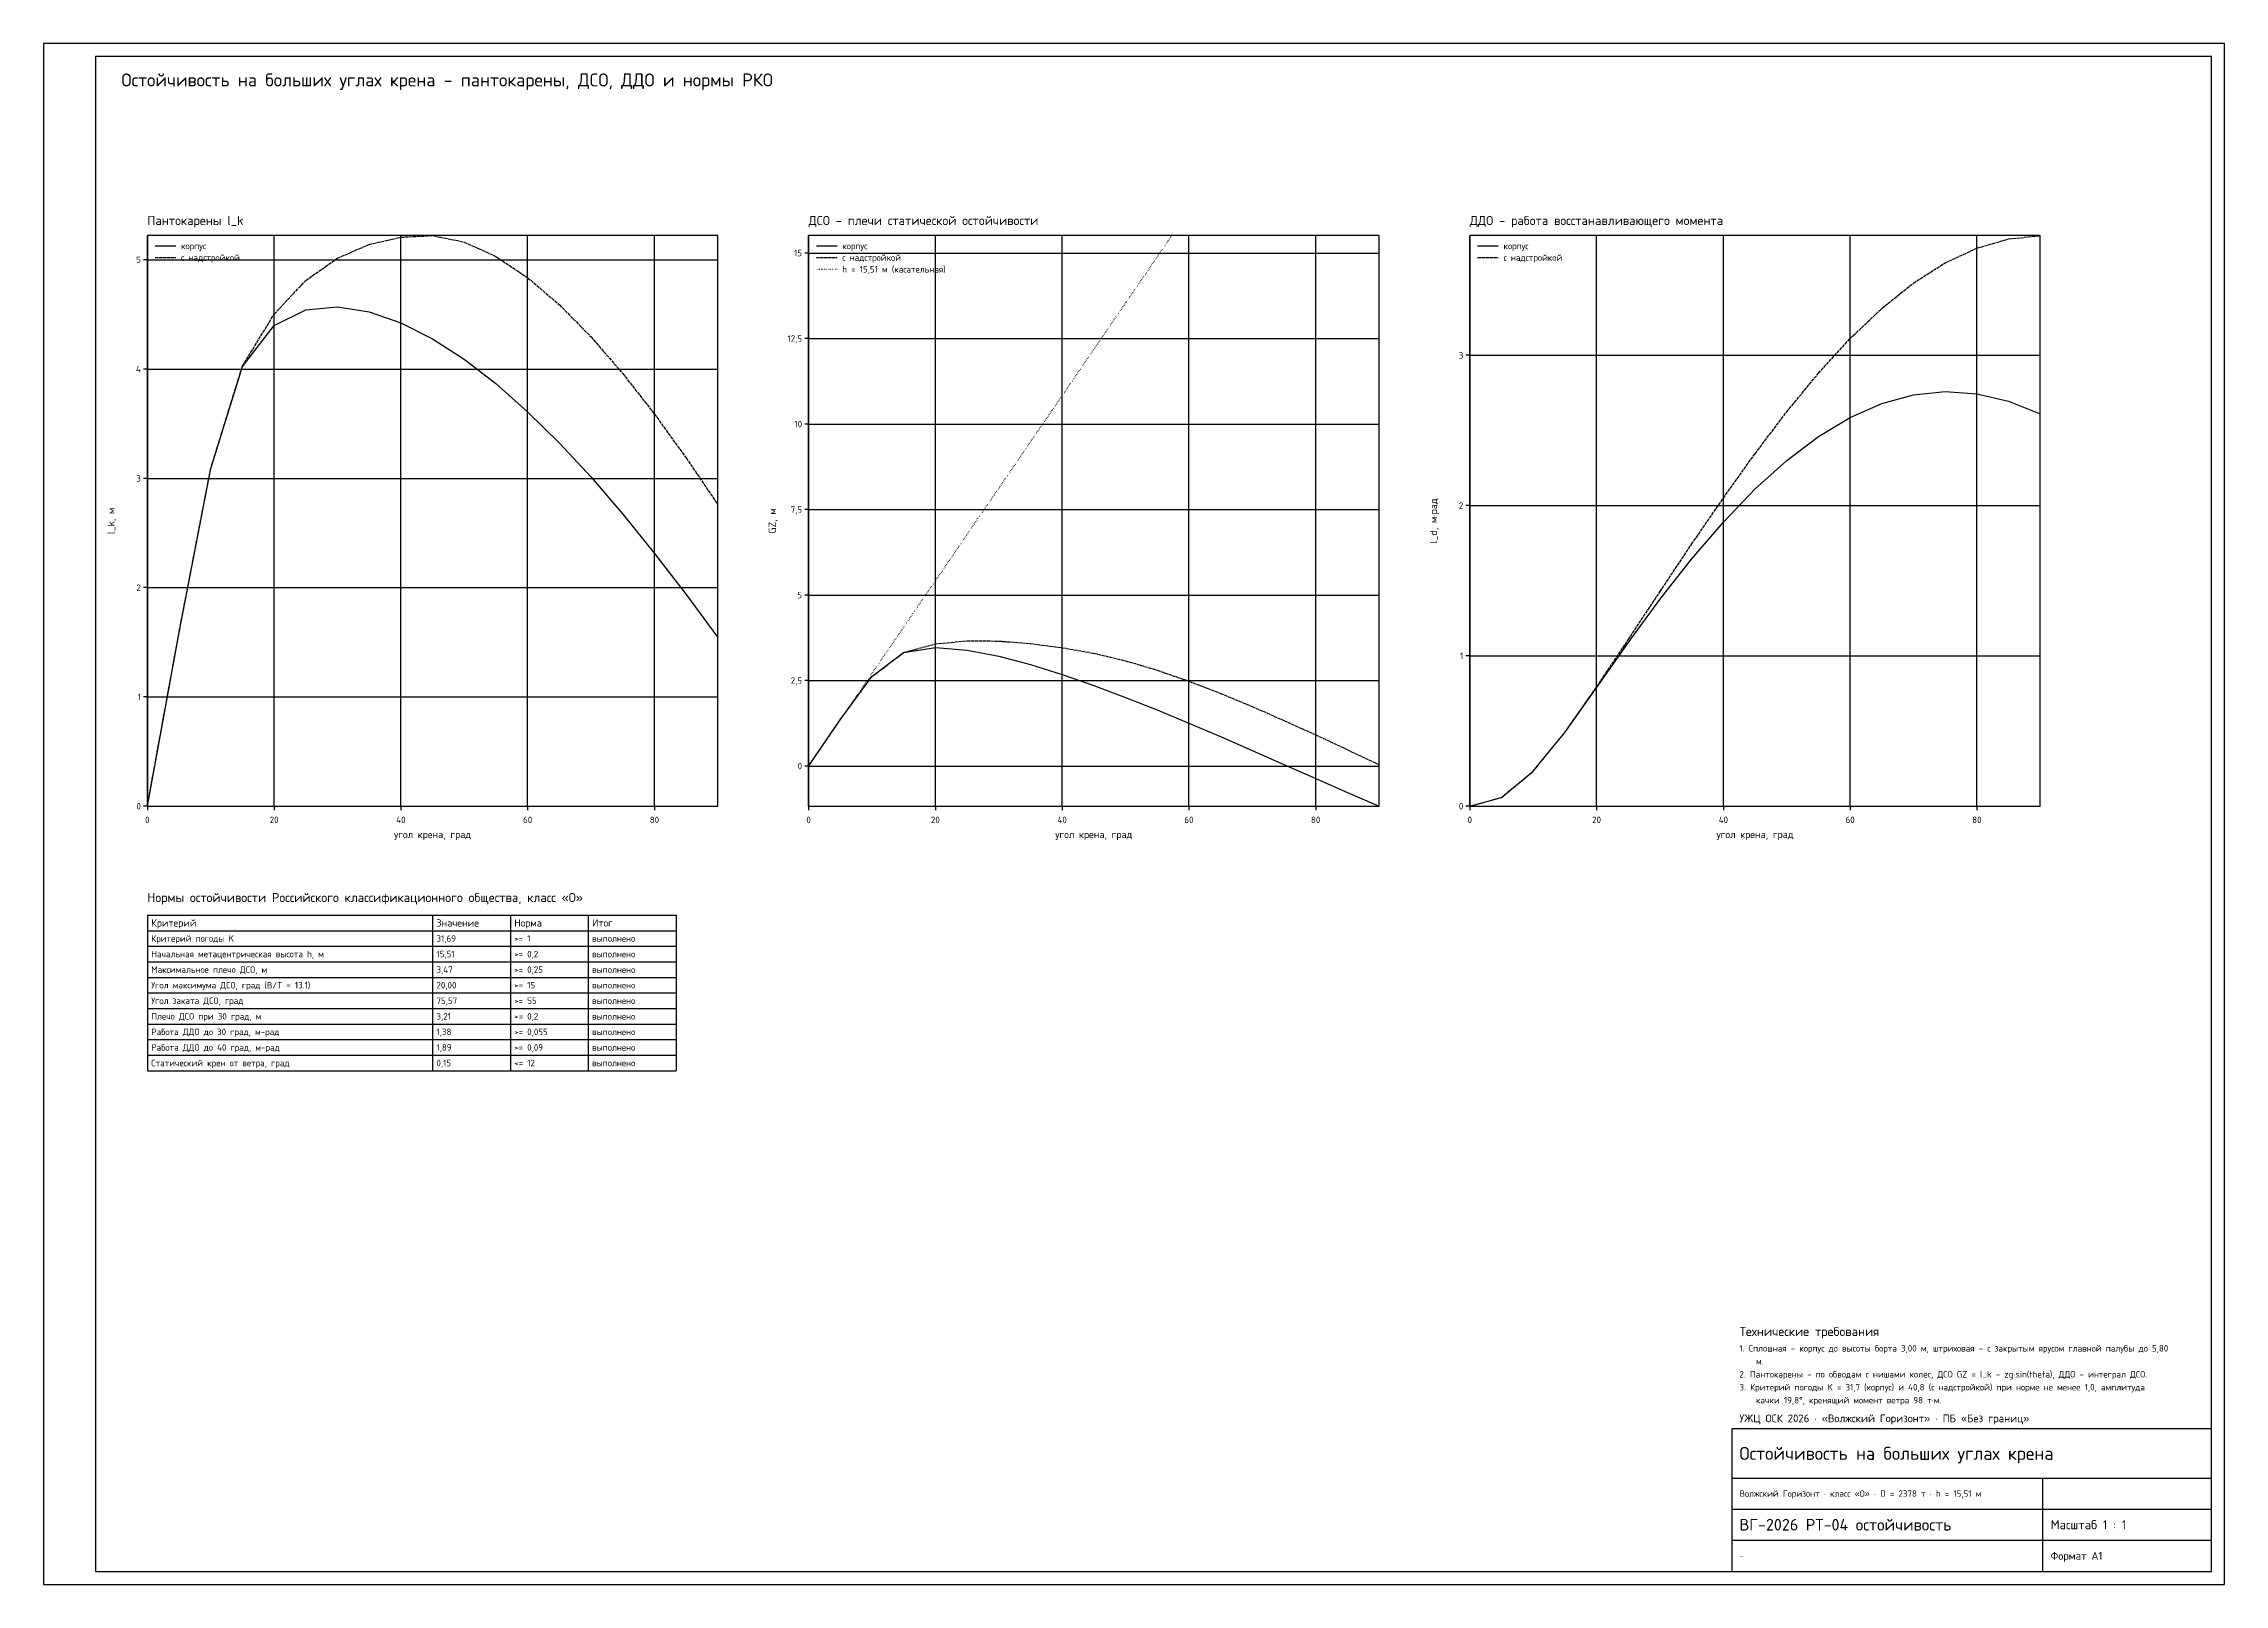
# Model space of a CAD drawing. Header units: millimetres. Extents: x 0 to 841, y 0 to 594.
import ezdxf
from ezdxf.enums import TextEntityAlignment as Align

# ---------------------------------------------------------------- set-up
doc = ezdxf.new("R2010")
doc.units = ezdxf.units.MM
doc.linetypes.add('DASHED', pattern=[1.524, 1.27, -0.254])
doc.linetypes.add('DOT', pattern=[0.508, 0, -0.508])
for name, color, linetype in [('00_РАМКА', 7, 'Continuous'), ('08_ТЕКСТ', 7, 'Continuous'), ('20_ГРАФИК', 8, 'Continuous'), ('21_СЕТКА', 9, 'Continuous'), ('22_КРИВАЯ_А', 5, 'Continuous'), ('23_КРИВАЯ_Б', 1, 'Continuous'), ('24_КРИВАЯ_В', 3, 'Continuous'), ('25_КРИВАЯ_Г', 30, 'Continuous')]:
    doc.layers.add(name, color=color, linetype=linetype)
doc.styles.add('ГОСТ', font='isocpeur.ttf')

msp = doc.modelspace()

# ---------------------------------------------------------------- linework, layer by layer
at = {"layer": '00_РАМКА'}
for p, q in [((40, 258), (244, 258)), ((40, 258), (40, 198)), ((150, 258), (150, 198)), ((180, 258), (180, 198)), ((210, 258), (210, 198)), ((244, 258), (244, 198)), ((40, 252), (244, 252)), ((40, 246), (244, 246)), ((40, 240), (244, 240)), ((40, 234), (244, 234)), ((40, 228), (244, 228)), ((40, 222), (244, 222)), ((40, 216), (244, 216)), ((40, 210), (244, 210)), ((40, 204), (244, 204)), ((40, 198), (244, 198)), ((651, 41), (836, 41)), ((771, 5), (771, 41)), ((651, 29), (836, 29)), ((651, 17), (836, 17))]:
    msp.add_line(p, q, dxfattribs=at)
for points in [[(0, 0), (841, 0), (841, 594), (0, 594)], [(20, 5), (836, 5), (836, 589), (20, 589)], [(651, 5), (836, 5), (836, 60), (651, 60)]]:
    msp.add_lwpolyline(points, close=True, dxfattribs=at)
at = {"layer": '20_ГРАФИК'}
for p, q in [((295, 513.27), (293.5, 513.27)), ((40, 510.65), (38.5, 510.65)), ((295, 480.3), (293.5, 480.3)), ((550, 473.83), (548.5, 473.83)), ((40, 468.52), (38.5, 468.52)), ((295, 447.34), (293.5, 447.34)), ((40, 426.39), (38.5, 426.39)), ((295, 414.37), (293.5, 414.37)), ((550, 415.89), (548.5, 415.89)), ((40, 384.26), (38.5, 384.26)), ((295, 381.4), (293.5, 381.4)), ((550, 357.94), (548.5, 357.94)), ((295, 348.44), (293.5, 348.44)), ((40, 342.13), (38.5, 342.13)), ((295, 315.47), (293.5, 315.47)), ((295, 315.47), (515, 315.47)), ((40, 300), (38.5, 300)), ((40, 300), (40, 298.5)), ((40, 300), (260, 300)), ((88.89, 300), (88.89, 298.5)), ((137.78, 300), (137.78, 298.5)), ((186.67, 300), (186.67, 298.5)), ((235.56, 300), (235.56, 298.5)), ((295, 300), (295, 298.5)), ((343.89, 300), (343.89, 298.5)), ((392.78, 300), (392.78, 298.5)), ((441.67, 300), (441.67, 298.5)), ((490.56, 300), (490.56, 298.5)), ((550, 300), (548.5, 300)), ((550, 300), (550, 298.5)), ((598.89, 300), (598.89, 298.5)), ((647.78, 300), (647.78, 298.5)), ((696.67, 300), (696.67, 298.5)), ((745.56, 300), (745.56, 298.5))]:
    msp.add_line(p, q, dxfattribs=at)
for points in [[(40, 300), (260, 300), (260, 520), (40, 520)], [(295, 300), (515, 300), (515, 520), (295, 520)], [(550, 300), (770, 300), (770, 520), (550, 520)]]:
    msp.add_lwpolyline(points, close=True, dxfattribs=at)
at = {"layer": '21_СЕТКА'}
for p, q in [((40, 300), (40, 520)), ((88.89, 300), (88.89, 520)), ((137.78, 300), (137.78, 520)), ((186.67, 300), (186.67, 520)), ((235.56, 300), (235.56, 520)), ((295, 300), (295, 520)), ((295, 513.27), (515, 513.27)), ((343.89, 300), (343.89, 520)), ((392.78, 300), (392.78, 520)), ((441.67, 300), (441.67, 520)), ((490.56, 300), (490.56, 520)), ((550, 300), (550, 520)), ((598.89, 300), (598.89, 520)), ((647.78, 300), (647.78, 520)), ((696.67, 300), (696.67, 520)), ((745.56, 300), (745.56, 520)), ((40, 510.65), (260, 510.65)), ((295, 480.3), (515, 480.3)), ((550, 473.83), (770, 473.83)), ((40, 468.52), (260, 468.52)), ((295, 447.34), (515, 447.34)), ((40, 426.39), (260, 426.39)), ((295, 414.37), (515, 414.37)), ((550, 415.89), (770, 415.89)), ((40, 384.26), (260, 384.26)), ((295, 381.4), (515, 381.4)), ((550, 357.94), (770, 357.94)), ((295, 348.44), (515, 348.44)), ((40, 342.13), (260, 342.13)), ((295, 315.47), (515, 315.47)), ((40, 300), (260, 300)), ((550, 300), (770, 300))]:
    msp.add_line(p, q, dxfattribs=at)
at = {"layer": '22_КРИВАЯ_А', "linetype": 'Continuous'}
msp.add_line((43, 516), (51, 516), dxfattribs=at)
at = {"layer": '22_КРИВАЯ_А', "linetype": 'DASHED'}
msp.add_line((43, 511.5), (51, 511.5), dxfattribs=at)
msp.add_lwpolyline([(40, 300), (52.22, 366.95), (64.44, 430.15), (76.67, 469.62), (88.89, 489.69), (101.11, 502.73), (113.33, 511.29), (125.56, 516.6), (137.78, 519.38), (150, 520), (162.22, 517.5), (174.44, 511.93), (186.67, 503.75), (198.89, 493.33), (211.11, 480.94), (223.33, 466.81), (235.56, 451.19), (247.78, 434.29), (260, 416.3)], dxfattribs=at)
at = {"layer": '22_КРИВАЯ_А', "linetype": 'Continuous'}
msp.add_lwpolyline([(40, 300), (52.22, 366.95), (64.44, 430.15), (76.67, 469.56), (88.89, 485.28), (101.11, 491.34), (113.33, 492.56), (125.56, 490.66), (137.78, 486.41), (150, 480.22), (162.22, 472.33), (174.44, 462.91), (186.67, 452.1), (198.89, 440.03), (211.11, 426.82), (223.33, 412.59), (235.56, 397.47), (247.78, 381.59), (260, 365.08)], dxfattribs=at)
at = {"layer": '23_КРИВАЯ_Б', "linetype": 'Continuous'}
msp.add_line((298, 516), (306, 516), dxfattribs=at)
at = {"layer": '23_КРИВАЯ_Б', "linetype": 'DASHED'}
msp.add_line((298, 511.5), (306, 511.5), dxfattribs=at)
msp.add_lwpolyline([(295, 315.47), (307.22, 333.3), (319.44, 349.98), (331.67, 359.28), (343.89, 362.58), (356.11, 363.78), (368.33, 363.68), (380.56, 362.71), (392.78, 361.1), (405, 358.99), (417.22, 356.09), (429.44, 352.44), (441.67, 348.21), (453.89, 343.5), (466.11, 338.42), (478.33, 333.06), (490.56, 327.5), (502.78, 321.8), (515, 316.03)], dxfattribs=at)
at = {"layer": '23_КРИВАЯ_Б', "linetype": 'Continuous'}
msp.add_lwpolyline([(295, 315.47), (307.22, 333.3), (319.44, 349.98), (331.67, 359.27), (343.89, 361.2), (356.11, 360.21), (368.33, 357.82), (380.56, 354.59), (392.78, 350.78), (405, 346.54), (417.22, 341.95), (429.44, 337.1), (441.67, 332.04), (453.89, 326.82), (466.11, 321.48), (478.33, 316.09), (490.56, 310.68), (502.78, 305.3), (515, 300)], dxfattribs=at)
at = {"layer": '24_КРИВАЯ_В', "linetype": 'Continuous'}
msp.add_line((553, 516), (561, 516), dxfattribs=at)
at = {"layer": '24_КРИВАЯ_В', "linetype": 'DASHED'}
msp.add_line((553, 511.5), (561, 511.5), dxfattribs=at)
msp.add_lwpolyline([(550, 300), (562.22, 303.42), (574.44, 313.46), (586.67, 328.47), (598.89, 345.91), (611.11, 364.2), (623.33, 382.71), (635.56, 401.01), (647.78, 418.81), (660, 435.91), (672.22, 452.04), (684.44, 466.92), (696.67, 480.28), (708.89, 491.93), (721.11, 501.71), (733.33, 509.48), (745.56, 515.16), (757.78, 518.68), (770, 520)], dxfattribs=at)
at = {"layer": '24_КРИВАЯ_В', "linetype": 'Continuous'}
msp.add_lwpolyline([(550, 300), (562.22, 303.42), (574.44, 313.46), (586.67, 328.47), (598.89, 345.64), (611.11, 362.98), (623.33, 379.68), (635.56, 395.3), (647.78, 409.57), (660, 422.3), (672.22, 433.33), (684.44, 442.56), (696.67, 449.88), (708.89, 455.23), (721.11, 458.56), (733.33, 459.83), (745.56, 459.03), (757.78, 456.17), (770, 451.25)], dxfattribs=at)
at = {"layer": '25_КРИВАЯ_Г', "linetype": 'DOT'}
msp.add_line((298, 507), (306, 507), dxfattribs=at)
msp.add_lwpolyline([(295, 315.47), (435.07, 520)], dxfattribs=at)

# ---------------------------------------------------------------- texts
at = {"layer": '08_ТЕКСТ', "style": 'ГОСТ'}
for s, height, p in [('Остойчивость на больших углах крена - пантокарены, ДСО, ДДО и нормы РКО', 5, (30, 580)), ('корпус', 2.5, (53, 516)), ('корпус', 2.5, (308, 516)), ('корпус', 2.5, (563, 516)), ('с надстройкой', 2.5, (53, 511.5)), ('с надстройкой', 2.5, (308, 511.5)), ('h = 15,51 м (касательная)', 2.5, (308, 507)), ('с надстройкой', 2.5, (563, 511.5)), ('Критерий', 2.8, (41.5, 255)), ('Значение', 2.8, (151.5, 255)), ('Норма', 2.8, (181.5, 255)), ('Итог', 2.8, (211.5, 255)), ('Критерий погоды K', 2.5, (41.5, 249)), ('Начальная метацентрическая высота h, м', 2.5, (41.5, 243)), ('15,51', 2.5, (151.5, 243)), ('31,69', 2.5, (151.5, 249)), ('>= 1', 2.5, (181.5, 249)), ('>= 0,2', 2.5, (181.5, 243)), ('выполнено', 2.5, (211.5, 249)), ('Максимальное плечо ДСО, м', 2.5, (41.5, 237)), ('3,47', 2.5, (151.5, 237)), ('>= 0,25', 2.5, (181.5, 237)), ('выполнено', 2.5, (211.5, 243)), ('выполнено', 2.5, (211.5, 237)), ('Угол максимума ДСО, град (B/T = 13.1)', 2.5, (41.5, 231)), ('20,00', 2.5, (151.5, 231)), ('>= 15', 2.5, (181.5, 231)), ('выполнено', 2.5, (211.5, 231)), ('Угол заката ДСО, град', 2.5, (41.5, 225)), ('Плечо ДСО при 30 град, м', 2.5, (41.5, 219)), ('75,57', 2.5, (151.5, 225)), ('3,21', 2.5, (151.5, 219)), ('>= 55', 2.5, (181.5, 225)), ('>= 0,2', 2.5, (181.5, 219)), ('выполнено', 2.5, (211.5, 225)), ('выполнено', 2.5, (211.5, 219)), ('Работа ДДО до 30 град, м-рад', 2.5, (41.5, 213)), ('1,38', 2.5, (151.5, 213)), ('>= 0,055', 2.5, (181.5, 213)), ('выполнено', 2.5, (211.5, 213)), ('Статический крен от ветра, град', 2.5, (41.5, 201)), ('Работа ДДО до 40 град, м-рад', 2.5, (41.5, 207)), ('1,89', 2.5, (151.5, 207)), ('0,15', 2.5, (151.5, 201)), ('>= 0,09', 2.5, (181.5, 207)), ('<= 12', 2.5, (181.5, 201)), ('выполнено', 2.5, (211.5, 207)), ('выполнено', 2.5, (211.5, 201)), ('Технические требования', 3.5, (654, 97.5)), ('1. Сплошная - корпус до высоты борта 3,00 м, штриховая - с закрытым ярусом главной палубы до 5,80', 2.5, (654, 91)), ('    м.', 2.5, (654, 86)), ('2. Пантокарены - по обводам с нишами колёс, ДСО GZ = l_k - zg·sin(theta), ДДО - интеграл ДСО.', 2.5, (654, 81)), ('3. Критерий погоды K = 31,7 (корпус) и 40,8 (с надстройкой) при норме не менее 1,0, амплитуда', 2.5, (654, 76)), ('    качки 19,8°, кренящий момент ветра 98 т·м.', 2.5, (654, 71)), ('УЖЦ ОСК 2026 · «Волжский Горизонт» · ПБ «Без границ»', 3, (654, 64)), ('Остойчивость на больших углах крена', 5, (654, 50.5)), ('Волжский Горизонт · класс «О» · D = 2378 т · h = 15,51 м', 2.5, (654, 35)), ('ВГ-2026 РТ-04 остойчивость', 4.5, (654, 23)), ('Масштаб 1 : 1', 3.5, (774, 23)), ('-', 2.5, (654, 11)), ('Формат A1', 3, (774, 11))]:
    msp.add_text(s, height=height, dxfattribs=at).set_placement(p, align=Align.MIDDLE_LEFT)
for s, p in [('Пантокарены l_k', (40, 523)), ('ДСО - плечи статической остойчивости', (295, 523)), ('ДДО - работа восстанавливающего момента', (550, 523)), ('Нормы остойчивости Российского классификационного общества, класс «О»', (40, 262))]:
    msp.add_text(s, height=3.5, dxfattribs=at).set_placement(p, align=Align.BOTTOM_LEFT)
for s, p in [('15', (292.5, 513.27)), ('5', (37.5, 510.65)), ('12,5', (292.5, 480.3)), ('3', (547.5, 473.83)), ('4', (37.5, 468.52)), ('10', (292.5, 447.34)), ('3', (37.5, 426.39)), ('7,5', (292.5, 414.37)), ('2', (547.5, 415.89)), ('2', (37.5, 384.26)), ('5', (292.5, 381.4)), ('1', (547.5, 357.94)), ('2,5', (292.5, 348.44)), ('1', (37.5, 342.13)), ('0', (292.5, 315.47)), ('0', (37.5, 300)), ('0', (547.5, 300))]:
    msp.add_text(s, height=2.5, dxfattribs=at).set_placement(p, align=Align.MIDDLE_RIGHT)
for s, p in [('l_k, м', (26, 410)), ('GZ, м', (281, 410)), ('l_d, м·рад', (536, 410))]:
    msp.add_text(s, height=2.8, rotation=90, dxfattribs=at).set_placement(p, align=Align.MIDDLE_CENTER)
for s, height, p in [('0', 2.5, (40, 296)), ('20', 2.5, (88.89, 296)), ('40', 2.5, (137.78, 296)), ('60', 2.5, (186.67, 296)), ('80', 2.5, (235.56, 296)), ('0', 2.5, (295, 296)), ('20', 2.5, (343.89, 296)), ('40', 2.5, (392.78, 296)), ('60', 2.5, (441.67, 296)), ('80', 2.5, (490.56, 296)), ('0', 2.5, (550, 296)), ('20', 2.5, (598.89, 296)), ('40', 2.5, (647.78, 296)), ('60', 2.5, (696.67, 296)), ('80', 2.5, (745.56, 296)), ('угол крена, град', 2.8, (150, 290.5)), ('угол крена, град', 2.8, (405, 290.5)), ('угол крена, град', 2.8, (660, 290.5))]:
    msp.add_text(s, height=height, dxfattribs=at).set_placement(p, align=Align.TOP_CENTER)

doc.saveas('drawing.dxf')
